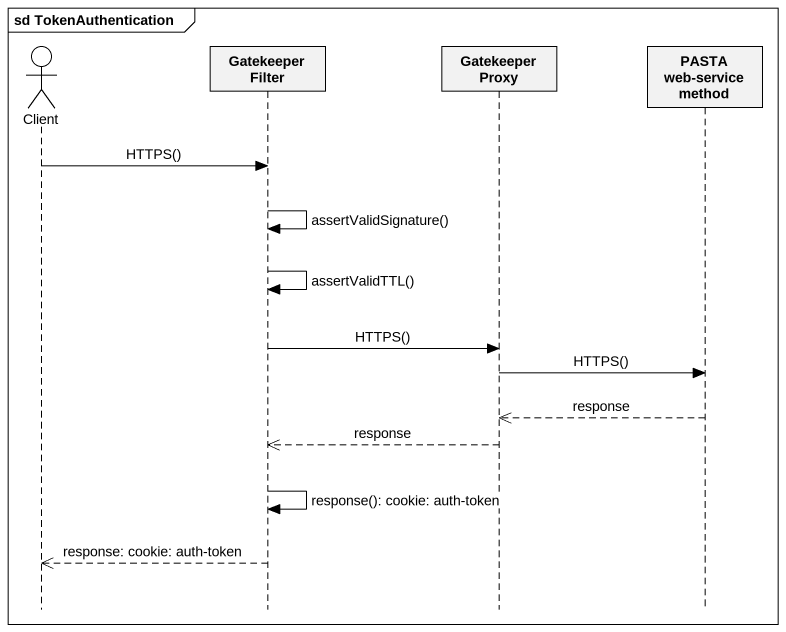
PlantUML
@startuml
mainframe sd TokenAuthentication
hide footbox
actor Client
participant "Gatekeeper Filter" as Gatekeeper_Filter
participant "Gatekeeper Proxy" as Gatekeeper_Proxy
participant "PASTA web-service method" as PASTA_web_service_method

Client -> Gatekeeper_Filter : HTTPS()
Gatekeeper_Filter -> Gatekeeper_Filter : assertValidSignature()
Gatekeeper_Filter -> Gatekeeper_Filter : assertValidTTL()
Gatekeeper_Filter -> Gatekeeper_Proxy : HTTPS()
Gatekeeper_Proxy -> PASTA_web_service_method : HTTPS()
PASTA_web_service_method -->> Gatekeeper_Proxy : response
Gatekeeper_Proxy -->> Gatekeeper_Filter : response
Gatekeeper_Filter -> Gatekeeper_Filter : response(): cookie: auth-token
Gatekeeper_Filter -->> Client : response: cookie: auth-token
@enduml
